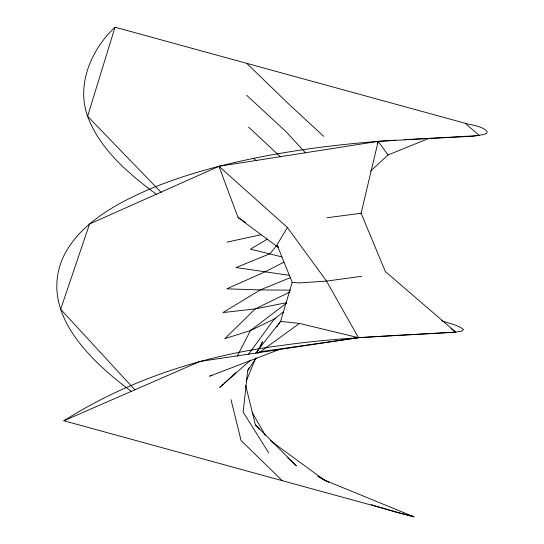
<?xml version="1.0" encoding="UTF-8"?>
<svg xmlns="http://www.w3.org/2000/svg" width="544" height="544" viewBox="0 0 544 544"><rect width="100%" height="100%" fill="white"/><g stroke="black" fill="none" stroke-linecap="round" stroke-linejoin="round"><path stroke-width="0.82" d="M249.2 367.71L247.683 370.682L243.168 412.128L268.763 452.968M441.667 320.702C448.82 323.646 457.586 324.489 463.522 329.63L461.761 331.065L455.702 332.119L385.342 271.524L361.094 213.255L378.189 141.358L395.726 140.148M131.614 391.578C92.004 362.12 39.467 313.84 62.404 258.91C73.848 233.118 97.675 215.628 121.74 202.45C152.327 186.048 185.477 175.018 218.967 166.301L287.422 227.494L277.005 244.861L292.216 282.384L280.575 321.375L278.691 324.197M404.09 139.652L472.634 136.313L484.112 134.443L486.717 133.144L487.295 131.668C481.882 125.691 472.45 125.487 465.1 123.243L115.015 27.2L87.598 116.3C100.096 149.661 128.568 173.604 156.346 194.31M246.187 381.235L255.782 357.979M260.576 346.351L262.494 341.7L257.557 351.363M377.189 143.67L378.189 141.358L479.352 135.517L465.1 123.243M237.225 356.184L250.437 330.582L286.654 303.042M247.683 370.682L256.142 358.006M276.814 327.012L277.753 325.604M248.479 354.287L274.23 319.09L283.465 311.862M255.646 353.185L280.575 321.375L299.479 323.435L358.442 337.668L455.702 332.119L450.962 328.583M276.774 245.398L270.055 253.701L236.014 267.566L289.347 275.312M115.015 27.2C91.399 49.327 76.119 84.354 87.598 116.3L161.357 192.596M370.532 171.115L388.015 154.986L428.774 138.434M223.421 384.057L219.694 387.478L250.621 360.128M224.665 382.915L235.851 372.647M258.828 352.872L299.479 323.435M317.587 476.238L324.183 479.998L413.984 516.8L63.9 420.757C129.316 379.297 204.585 355.184 281.166 345.549C339 337.151 397.474 335.791 455.702 332.119M267.614 239.027L250.396 249.132L281.942 256.918M275.733 318.301L250.437 330.582L224.794 338.681L255.224 308.904L289.986 291.992M283.88 262.154L265.166 271.81L226.773 288.837L260.236 289.925L290.414 290.136M211.956 375.088L209.664 376.196L279.194 349.561M257.033 353.233L260.086 351.757L358.442 337.668L326.55 281.105L287.422 227.494M63.9 420.757L199.934 361.454L358.442 337.668M290.476 277.617L260.236 289.925L222.911 312.576L255.224 308.904L286.498 302.695M227.086 242.121L260.984 234.75M388.015 154.986L378.189 141.358L218.967 166.301L89.549 223.999L60.656 309.284L134.973 389.953M361.529 276.311L326.55 281.105L298.812 282.948L292.216 282.384M327.155 217.722L361.094 213.255M378.189 141.358C324.598 145.608 271.13 153.082 218.967 166.301L238.048 217.505L278.27 247.425M371.239 504.669L395.658 512.122L413.984 516.8L407.606 514.617M327.087 481.617L324.183 479.998L270.32 440.599M319.348 477.006L328.936 482.426M238.048 217.505L241.529 219.783M242.923 220.694L245.704 222.516M277.263 246.017L278.555 247.105M323.687 136.32L288.075 103.408L246.738 63.335M246.684 95.282L286.137 131.791L305.592 152.925M248.615 127.099L280.5 156.896M287.769 457.796L296.358 465.902L255.354 424.748L245.636 385.206M282.268 480.665L241.08 440.552L231.003 399.656M253.946 158.399L256.231 160.834M255.354 424.748L259.209 429.202M252.226 412.57L265.234 435.186"/></g></svg>
